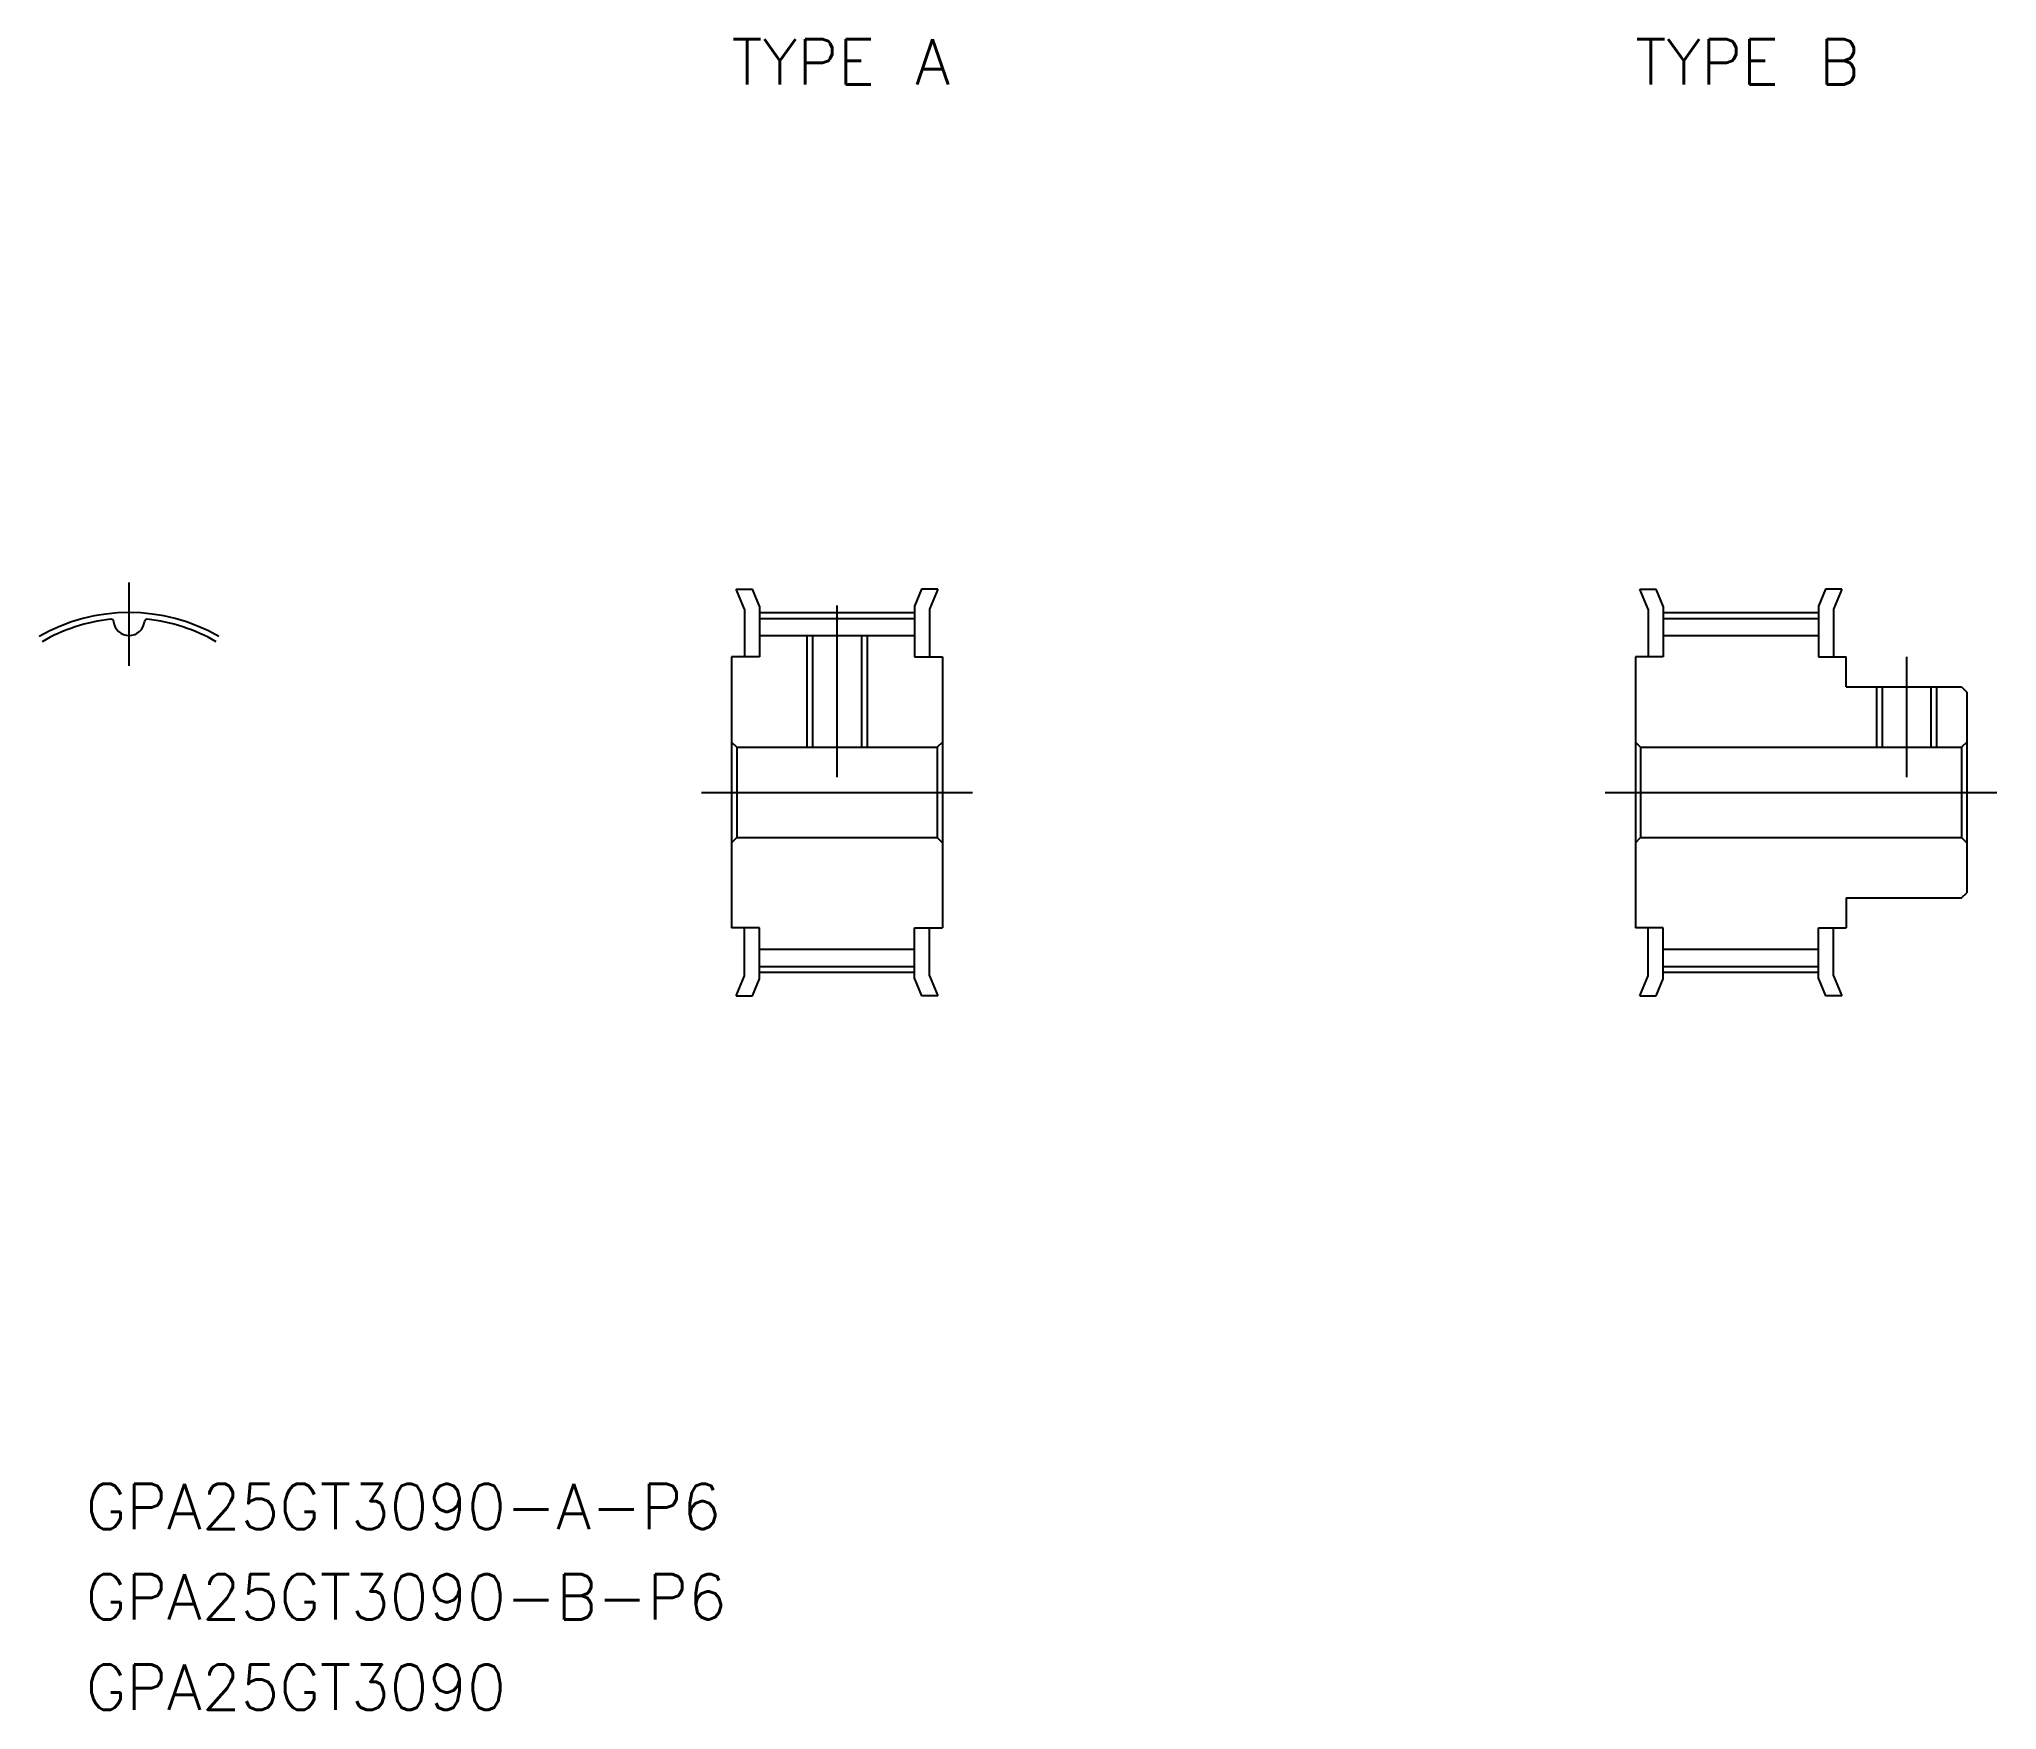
# Model space of a CAD drawing. Extents: x -6 to 124, y -61 to 50.
import ezdxf

# ---------------------------------------------------------------- set-up
doc = ezdxf.new("R2010")
doc.units = 0
doc.linetypes.add('CENTER', pattern=[50.8, 31.75, -6.35, 6.35, -6.35])
doc.layers.get('0').update_dxf_attribs({"linetype": 'CONTINUOUS'})
doc.layers.add('CENTER', color=1, linetype='CONTINUOUS')
doc.styles.get("Standard").update_dxf_attribs({"font": 'txt.shx', "height": 3, "bigfont": 'bigfont.shx'})

msp = doc.modelspace()

# ---------------------------------------------------------------- linework, layer by layer
at = {"color": 7, "linetype": 'CONTINUOUS'}
for p, q in [((40.85, 12.17), (40.3, 13.5)), ((40.3, 13.5), (41.38, 13.5)), ((41.85, 12.37), (41.38, 13.5)), ((52.62, 13.5), (52.15, 12.37)), ((53.7, 13.5), (52.62, 13.5)), ((53.7, 13.5), (53.15, 12.17)), ((100.85, 12.17), (100.3, 13.5)), ((100.3, 13.5), (101.38, 13.5)), ((101.85, 12.37), (101.38, 13.5)), ((112.62, 13.5), (112.15, 12.37)), ((113.7, 13.5), (112.62, 13.5)), ((113.7, 13.5), (113.15, 12.17)), ((40.85, 12.17), (40.85, 9)), ((41.85, 12.37), (41.85, 9)), ((52.15, 12.37), (52.15, 9)), ((53.15, 12.17), (53.15, 9)), ((100.85, 12.17), (100.85, 9)), ((101.85, 12.37), (101.85, 9)), ((112.15, 12.37), (112.15, 9)), ((113.15, 12.17), (113.15, 9)), ((41.85, 11.55), (52.15, 11.55)), ((41.85, 10.41), (52.15, 10.41)), ((45.38, 10.41), (45.38, 3)), ((48.62, 10.41), (48.62, 3)), ((101.85, 11.55), (112.15, 11.55)), ((101.85, 10.41), (112.15, 10.41)), ((40, 9), (40, -9)), ((41.85, 9), (40, 9)), ((52.15, 9), (54, 9)), ((54, 9), (54, -9)), ((100, 9), (100, -9)), ((101.85, 9), (100, 9)), ((112.15, 9), (114, 9)), ((114, 7), (114, 9)), ((114, 7), (121.66, 7)), ((116.38, 7), (116.38, 3)), ((119.62, 7), (119.62, 3)), ((121.66, 7), (122, 6.66)), ((122, 6.66), (122, -6.66)), ((40, 3.34), (40.34, 3)), ((40.34, 3), (53.66, 3)), ((40.34, 3), (40.34, -3)), ((54, 3.34), (53.66, 3)), ((53.66, 3), (53.66, -3)), ((100, 3.34), (100.34, 3)), ((100.34, 3), (121.66, 3)), ((100.34, 3), (100.34, -3)), ((122, 3.34), (121.66, 3)), ((121.66, 3), (121.66, -3)), ((40, -3.34), (40.34, -3)), ((40.34, -3), (53.66, -3)), ((54, -3.34), (53.66, -3)), ((100, -3.34), (100.34, -3)), ((100.34, -3), (121.66, -3)), ((122, -3.34), (121.66, -3)), ((114, -7), (114, -9)), ((114, -7), (121.66, -7)), ((121.66, -7), (122, -6.66)), ((41.85, -9), (40, -9)), ((40.85, -12.17), (40.85, -9)), ((41.85, -12.37), (41.85, -9)), ((52.15, -9), (54, -9)), ((52.15, -12.37), (52.15, -9)), ((53.15, -12.17), (53.15, -9)), ((101.85, -9), (100, -9)), ((100.85, -12.17), (100.85, -9)), ((101.85, -12.37), (101.85, -9)), ((112.15, -9), (114, -9)), ((112.15, -12.37), (112.15, -9)), ((113.15, -12.17), (113.15, -9)), ((41.85, -10.41), (52.15, -10.41)), ((41.85, -11.55), (52.15, -11.55)), ((101.85, -10.41), (112.15, -10.41)), ((101.85, -11.55), (112.15, -11.55)), ((40.3, -13.5), (40.85, -12.17)), ((41.38, -13.5), (41.85, -12.37)), ((52.15, -12.37), (52.62, -13.5)), ((53.15, -12.17), (53.7, -13.5)), ((100.3, -13.5), (100.85, -12.17)), ((101.38, -13.5), (101.85, -12.37)), ((112.15, -12.37), (112.62, -13.5)), ((113.15, -12.17), (113.7, -13.5)), ((40.3, -13.5), (41.38, -13.5)), ((53.7, -13.5), (52.62, -13.5)), ((100.3, -13.5), (101.38, -13.5)), ((113.7, -13.5), (112.62, -13.5))]:
    msp.add_line(p, q, dxfattribs=at)
at = {"color": 3, "linetype": 'CONTINUOUS'}
for p, q in [((45, 10.41), (45, 3)), ((49, 10.41), (49, 3)), ((116, 7), (116, 3)), ((120, 7), (120, 3))]:
    msp.add_line(p, q, dxfattribs=at)
at = {"color": 7, "linetype": 'CONTINUOUS'}
for centre, radius, start, end in [((0, 0), 11.55, 96.0054, 120), ((-1.19, 11.32), 0.171, 5.7284, 96.0054), ((0, 11.44), 1.03, 185.7284, 354.2716), ((1.19, 11.32), 0.171, 83.9946, 174.2716), ((0, 0), 11.55, 60, 83.9946)]:
    msp.add_arc(centre, radius, start, end, dxfattribs=at)
at = {"layer": 'CENTER', "color": 1, "linetype": 'CENTER'}
for p, q in [((0, 8.41), (0, 13.94)), ((41.85, 11.94), (52.15, 11.94)), ((47, 12.41), (47, 1)), ((101.85, 11.94), (112.15, 11.94)), ((118, 9), (118, 1)), ((38, 0), (56, 0)), ((98, 0), (124, 0)), ((41.85, -11.94), (52.15, -11.94)), ((101.85, -11.94), (112.15, -11.94))]:
    msp.add_line(p, q, dxfattribs=at)
msp.add_arc((0, 0), 11.94, 60, 120, dxfattribs=at)

# ---------------------------------------------------------------- texts
at = {"color": 7, "linetype": 'CONTINUOUS'}
for s, p in [('TYPE A', (40, 47)), ('TYPE B', (100, 47)), ('GPA25GT3090-A-P6', (-2.88, -48.9)), ('GPA25GT3090-B-P6', (-2.88, -54.9)), ('GPA25GT3090', (-2.88, -60.9))]:
    msp.add_text(s, height=3, dxfattribs=at).set_placement(p)

doc.saveas('drawing.dxf')
